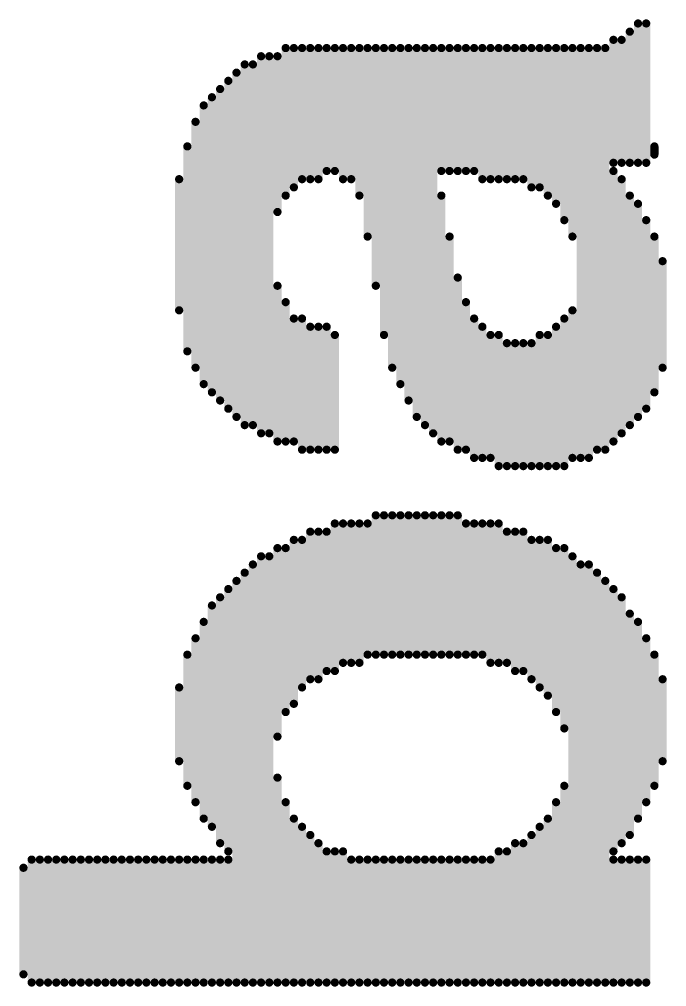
# Model space of a CAD drawing. Header units: millimetres. Extents: x 3.36 to 9.53, y 8.95 to 11.93.
# Drawn here: x 3.8451 to 3.9399, y 10.0142 to 10.1558 of the extents above; entities that cross this region are included whole.
import ezdxf

# ---------------------------------------------------------------- set-up
doc = ezdxf.new("R2010")
doc.units = ezdxf.units.MM
doc.header["$MEASUREMENT"] = 0
doc.layers.add('TOPOVERLAY', color=2, linetype='CONTINUOUS')

msp = doc.modelspace()

# ---------------------------------------------------------------- linework, layer by layer
at = {"layer": 'TOPOVERLAY', "const_width": 0.0012}
for points in [[(3.93569, 10.13477), (3.93569, 10.15517)], [(3.93689, 10.13477), (3.93689, 10.15517)], [(3.93449, 10.13477), (3.93449, 10.15397)], [(3.93209, 10.13477), (3.93209, 10.15277)], [(3.93329, 10.13477), (3.93329, 10.15277)], [(3.88409, 10.12997), (3.88409, 10.15157)], [(3.88529, 10.13117), (3.88529, 10.15157)], [(3.88649, 10.13237), (3.88649, 10.15157)], [(3.88769, 10.13237), (3.88769, 10.15157)], [(3.88889, 10.13237), (3.88889, 10.15157)], [(3.89009, 10.13357), (3.89009, 10.15157)], [(3.89129, 10.13357), (3.89129, 10.15157)], [(3.89249, 10.13237), (3.89249, 10.15157)], [(3.89369, 10.13237), (3.89369, 10.15157)], [(3.89489, 10.12997), (3.89489, 10.15157)], [(3.89609, 10.12397), (3.89609, 10.15157)], [(3.89729, 10.11677), (3.89729, 10.15157)], [(3.89849, 10.10957), (3.89849, 10.15157)], [(3.89969, 10.10477), (3.89969, 10.15157)], [(3.90089, 10.10237), (3.90089, 10.15157)], [(3.90209, 10.09997), (3.90209, 10.15157)], [(3.90329, 10.09757), (3.90329, 10.15157)], [(3.90449, 10.09637), (3.90449, 10.15157)], [(3.90569, 10.09517), (3.90569, 10.15157)], [(3.90689, 10.13357), (3.90689, 10.15157)], [(3.90809, 10.13357), (3.90809, 10.15157)], [(3.90929, 10.13357), (3.90929, 10.15157)], [(3.91049, 10.13357), (3.91049, 10.15157)], [(3.91169, 10.13357), (3.91169, 10.15157)], [(3.91289, 10.13237), (3.91289, 10.15157)], [(3.91409, 10.13237), (3.91409, 10.15157)], [(3.91529, 10.13237), (3.91529, 10.15157)], [(3.91649, 10.13237), (3.91649, 10.15157)], [(3.91769, 10.13237), (3.91769, 10.15157)], [(3.91889, 10.13237), (3.91889, 10.15157)], [(3.92009, 10.13117), (3.92009, 10.15157)], [(3.92129, 10.13117), (3.92129, 10.15157)], [(3.92249, 10.12997), (3.92249, 10.15157)], [(3.92369, 10.12877), (3.92369, 10.15157)], [(3.92489, 10.12637), (3.92489, 10.15157)], [(3.92609, 10.12397), (3.92609, 10.15157)], [(3.92729, 10.09157), (3.92729, 10.15157)], [(3.92849, 10.09157), (3.92849, 10.15157)], [(3.92969, 10.09277), (3.92969, 10.15157)], [(3.93089, 10.09277), (3.93089, 10.15157)], [(3.88049, 10.09517), (3.88049, 10.15037)], [(3.88169, 10.09517), (3.88169, 10.15037)], [(3.88289, 10.12757), (3.88289, 10.15037)], [(3.87689, 10.09757), (3.87689, 10.14797)], [(3.87809, 10.09637), (3.87809, 10.14917)], [(3.87929, 10.09637), (3.87929, 10.14917)], [(3.87569, 10.09877), (3.87569, 10.14677)], [(3.87449, 10.09997), (3.87449, 10.14557)], [(3.87329, 10.10117), (3.87329, 10.14437)], [(3.87209, 10.10237), (3.87209, 10.14317)], [(3.87089, 10.10477), (3.87089, 10.14077)], [(3.86969, 10.10717), (3.86969, 10.13717)], [(3.93809, 10.13597), (3.93809, 10.13717)], [(3.86849, 10.11317), (3.86849, 10.13237)], [(3.93209, 10.09397), (3.93209, 10.13357)], [(3.93329, 10.09517), (3.93329, 10.13237)], [(3.90689, 10.09397), (3.90689, 10.12997)], [(3.93449, 10.09637), (3.93449, 10.12997)], [(3.93569, 10.09757), (3.93569, 10.12877)], [(3.93689, 10.09877), (3.93689, 10.12637)], [(3.90809, 10.09397), (3.90809, 10.12397)], [(3.93809, 10.10117), (3.93809, 10.12397)], [(3.93929, 10.10477), (3.93929, 10.12037)], [(3.88289, 10.09397), (3.88289, 10.11677)], [(3.90929, 10.09277), (3.90929, 10.11797)], [(3.88409, 10.09397), (3.88409, 10.11437)], [(3.91049, 10.09277), (3.91049, 10.11437)], [(3.92609, 10.09157), (3.92609, 10.11317)], [(3.88529, 10.09397), (3.88529, 10.11197)], [(3.88649, 10.09277), (3.88649, 10.11197)], [(3.91169, 10.09157), (3.91169, 10.11197)], [(3.92489, 10.09037), (3.92489, 10.11197)], [(3.88769, 10.09277), (3.88769, 10.11077)], [(3.88889, 10.09277), (3.88889, 10.11077)], [(3.89009, 10.09277), (3.89009, 10.11077)], [(3.91289, 10.09157), (3.91289, 10.11077)], [(3.92369, 10.09037), (3.92369, 10.11077)], [(3.89129, 10.09277), (3.89129, 10.10957)], [(3.91409, 10.09157), (3.91409, 10.10957)], [(3.91529, 10.09037), (3.91529, 10.10957)], [(3.91649, 10.09037), (3.91649, 10.10837)], [(3.91769, 10.09037), (3.91769, 10.10837)], [(3.91889, 10.09037), (3.91889, 10.10837)], [(3.92009, 10.09037), (3.92009, 10.10837)], [(3.92129, 10.09037), (3.92129, 10.10957)], [(3.92249, 10.09037), (3.92249, 10.10957)], [(3.89729, 10.06277), (3.89729, 10.08317)], [(3.89849, 10.06277), (3.89849, 10.08317)], [(3.89969, 10.06277), (3.89969, 10.08317)], [(3.90089, 10.06277), (3.90089, 10.08317)], [(3.90209, 10.06277), (3.90209, 10.08317)], [(3.90329, 10.06277), (3.90329, 10.08317)], [(3.90449, 10.06277), (3.90449, 10.08317)], [(3.90569, 10.06277), (3.90569, 10.08317)], [(3.90689, 10.06277), (3.90689, 10.08317)], [(3.90809, 10.06277), (3.90809, 10.08317)], [(3.90929, 10.06277), (3.90929, 10.08317)], [(3.89129, 10.06037), (3.89129, 10.08197)], [(3.89249, 10.06157), (3.89249, 10.08197)], [(3.89369, 10.06157), (3.89369, 10.08197)], [(3.89489, 10.06157), (3.89489, 10.08197)], [(3.89609, 10.06277), (3.89609, 10.08197)], [(3.91049, 10.06277), (3.91049, 10.08197)], [(3.91169, 10.06277), (3.91169, 10.08197)], [(3.91289, 10.06277), (3.91289, 10.08197)], [(3.91409, 10.06157), (3.91409, 10.08197)], [(3.91529, 10.06157), (3.91529, 10.08197)], [(3.88769, 10.05917), (3.88769, 10.08077)], [(3.88889, 10.05917), (3.88889, 10.08077)], [(3.89009, 10.06037), (3.89009, 10.08077)], [(3.91649, 10.06157), (3.91649, 10.08077)], [(3.91769, 10.06037), (3.91769, 10.08077)], [(3.91889, 10.06037), (3.91889, 10.08077)], [(3.88529, 10.05557), (3.88529, 10.07957)], [(3.88649, 10.05797), (3.88649, 10.07957)], [(3.92009, 10.05917), (3.92009, 10.07957)], [(3.92129, 10.05797), (3.92129, 10.07957)], [(3.92249, 10.05677), (3.92249, 10.07957)], [(3.88049, 10.01477), (3.88049, 10.07717)], [(3.88169, 10.01477), (3.88169, 10.07717)], [(3.88289, 10.05077), (3.88289, 10.07837)], [(3.88409, 10.05437), (3.88409, 10.07837)], [(3.92369, 10.05437), (3.92369, 10.07837)], [(3.92489, 10.05197), (3.92489, 10.07837)], [(3.92609, 10.01477), (3.92609, 10.07717)], [(3.87929, 10.01477), (3.87929, 10.07597)], [(3.92729, 10.01477), (3.92729, 10.07597)], [(3.92849, 10.01477), (3.92849, 10.07597)], [(3.87809, 10.01477), (3.87809, 10.07477)], [(3.92969, 10.01477), (3.92969, 10.07477)], [(3.87689, 10.01477), (3.87689, 10.07357)], [(3.93089, 10.01477), (3.93089, 10.07357)], [(3.87569, 10.03397), (3.87569, 10.07237)], [(3.93209, 10.03397), (3.93209, 10.07237)], [(3.87449, 10.03517), (3.87449, 10.07117)], [(3.93329, 10.03517), (3.93329, 10.07117)], [(3.87329, 10.03757), (3.87329, 10.06997)], [(3.93449, 10.03637), (3.93449, 10.06877)], [(3.87209, 10.03877), (3.87209, 10.06757)], [(3.93569, 10.03877), (3.93569, 10.06757)], [(3.87089, 10.04117), (3.87089, 10.06517)], [(3.93689, 10.04117), (3.93689, 10.06517)], [(3.86969, 10.04357), (3.86969, 10.06277)], [(3.93809, 10.04357), (3.93809, 10.06277)], [(3.93929, 10.04717), (3.93929, 10.05917)], [(3.86849, 10.04717), (3.86849, 10.05797)], [(3.88289, 10.01477), (3.88289, 10.04477)], [(3.92489, 10.01477), (3.92489, 10.04357)], [(3.88409, 10.01477), (3.88409, 10.04117)], [(3.92369, 10.01477), (3.92369, 10.04117)], [(3.88529, 10.01477), (3.88529, 10.03877)], [(3.88649, 10.01477), (3.88649, 10.03757)], [(3.92129, 10.01477), (3.92129, 10.03757)], [(3.92249, 10.01477), (3.92249, 10.03877)], [(3.88769, 10.01477), (3.88769, 10.03637)], [(3.92009, 10.01477), (3.92009, 10.03637)], [(3.88889, 10.01477), (3.88889, 10.03517)], [(3.91769, 10.01477), (3.91769, 10.03517)], [(3.91889, 10.01477), (3.91889, 10.03517)], [(3.89009, 10.01477), (3.89009, 10.03397)], [(3.89129, 10.01477), (3.89129, 10.03397)], [(3.89249, 10.01477), (3.89249, 10.03397)], [(3.91529, 10.01477), (3.91529, 10.03397)], [(3.91649, 10.01477), (3.91649, 10.03397)], [(3.84689, 10.01477), (3.84689, 10.03277)], [(3.84809, 10.01477), (3.84809, 10.03277)], [(3.84929, 10.01477), (3.84929, 10.03277)], [(3.85049, 10.01477), (3.85049, 10.03277)], [(3.85169, 10.01477), (3.85169, 10.03277)], [(3.85289, 10.01477), (3.85289, 10.03277)], [(3.85409, 10.01477), (3.85409, 10.03277)], [(3.85529, 10.01477), (3.85529, 10.03277)], [(3.85649, 10.01477), (3.85649, 10.03277)], [(3.85769, 10.01477), (3.85769, 10.03277)], [(3.85889, 10.01477), (3.85889, 10.03277)], [(3.86009, 10.01477), (3.86009, 10.03277)], [(3.86129, 10.01477), (3.86129, 10.03277)], [(3.86249, 10.01477), (3.86249, 10.03277)], [(3.86369, 10.01477), (3.86369, 10.03277)], [(3.86489, 10.01477), (3.86489, 10.03277)], [(3.86609, 10.01477), (3.86609, 10.03277)], [(3.86729, 10.01477), (3.86729, 10.03277)], [(3.86849, 10.01477), (3.86849, 10.03277)], [(3.86969, 10.01477), (3.86969, 10.03277)], [(3.87089, 10.01477), (3.87089, 10.03277)], [(3.87209, 10.01477), (3.87209, 10.03277)], [(3.87329, 10.01477), (3.87329, 10.03277)], [(3.87449, 10.01477), (3.87449, 10.03277)], [(3.87569, 10.01477), (3.87569, 10.03277)], [(3.89369, 10.01477), (3.89369, 10.03277)], [(3.89489, 10.01477), (3.89489, 10.03277)], [(3.89609, 10.01477), (3.89609, 10.03277)], [(3.89729, 10.01477), (3.89729, 10.03277)], [(3.89849, 10.01477), (3.89849, 10.03277)], [(3.89969, 10.01477), (3.89969, 10.03277)], [(3.90089, 10.01477), (3.90089, 10.03277)], [(3.90209, 10.01477), (3.90209, 10.03277)], [(3.90329, 10.01477), (3.90329, 10.03277)], [(3.90449, 10.01477), (3.90449, 10.03277)], [(3.90569, 10.01477), (3.90569, 10.03277)], [(3.90689, 10.01477), (3.90689, 10.03277)], [(3.90809, 10.01477), (3.90809, 10.03277)], [(3.90929, 10.01477), (3.90929, 10.03277)], [(3.91049, 10.01477), (3.91049, 10.03277)], [(3.91169, 10.01477), (3.91169, 10.03277)], [(3.91289, 10.01477), (3.91289, 10.03277)], [(3.91409, 10.01477), (3.91409, 10.03277)], [(3.93209, 10.01477), (3.93209, 10.03277)], [(3.93329, 10.01477), (3.93329, 10.03277)], [(3.93449, 10.01477), (3.93449, 10.03277)], [(3.93569, 10.01477), (3.93569, 10.03277)], [(3.93689, 10.01477), (3.93689, 10.03277)], [(3.84569, 10.01597), (3.84569, 10.03157)]]:
    msp.add_lwpolyline(points, dxfattribs=at)
at = {"layer": 'TOPOVERLAY', "const_width": 0.0006}
for points in [[(3.93539, 10.15517, 1), (3.93599, 10.15517, 1)], [(3.93659, 10.15517, 1), (3.93719, 10.15517, 1)], [(3.93419, 10.15397, 1), (3.93479, 10.15397, 1)], [(3.93179, 10.15277, 1), (3.93239, 10.15277, 1)], [(3.93299, 10.15277, 1), (3.93359, 10.15277, 1)], [(3.88379, 10.15157, 1), (3.88439, 10.15157, 1)], [(3.88499, 10.15157, 1), (3.88559, 10.15157, 1)], [(3.88619, 10.15157, 1), (3.88679, 10.15157, 1)], [(3.88739, 10.15157, 1), (3.88799, 10.15157, 1)], [(3.88859, 10.15157, 1), (3.88919, 10.15157, 1)], [(3.88979, 10.15157, 1), (3.89039, 10.15157, 1)], [(3.89099, 10.15157, 1), (3.89159, 10.15157, 1)], [(3.89219, 10.15157, 1), (3.89279, 10.15157, 1)], [(3.89339, 10.15157, 1), (3.89399, 10.15157, 1)], [(3.89459, 10.15157, 1), (3.89519, 10.15157, 1)], [(3.89579, 10.15157, 1), (3.89639, 10.15157, 1)], [(3.89699, 10.15157, 1), (3.89759, 10.15157, 1)], [(3.89819, 10.15157, 1), (3.89879, 10.15157, 1)], [(3.89939, 10.15157, 1), (3.89999, 10.15157, 1)], [(3.90059, 10.15157, 1), (3.90119, 10.15157, 1)], [(3.90179, 10.15157, 1), (3.90239, 10.15157, 1)], [(3.90299, 10.15157, 1), (3.90359, 10.15157, 1)], [(3.90419, 10.15157, 1), (3.90479, 10.15157, 1)], [(3.90539, 10.15157, 1), (3.90599, 10.15157, 1)], [(3.90659, 10.15157, 1), (3.90719, 10.15157, 1)], [(3.90779, 10.15157, 1), (3.90839, 10.15157, 1)], [(3.90899, 10.15157, 1), (3.90959, 10.15157, 1)], [(3.91019, 10.15157, 1), (3.91079, 10.15157, 1)], [(3.91139, 10.15157, 1), (3.91199, 10.15157, 1)], [(3.91259, 10.15157, 1), (3.91319, 10.15157, 1)], [(3.91379, 10.15157, 1), (3.91439, 10.15157, 1)], [(3.91499, 10.15157, 1), (3.91559, 10.15157, 1)], [(3.91619, 10.15157, 1), (3.91679, 10.15157, 1)], [(3.91739, 10.15157, 1), (3.91799, 10.15157, 1)], [(3.91859, 10.15157, 1), (3.91919, 10.15157, 1)], [(3.91979, 10.15157, 1), (3.92039, 10.15157, 1)], [(3.92099, 10.15157, 1), (3.92159, 10.15157, 1)], [(3.92219, 10.15157, 1), (3.92279, 10.15157, 1)], [(3.92339, 10.15157, 1), (3.92399, 10.15157, 1)], [(3.92459, 10.15157, 1), (3.92519, 10.15157, 1)], [(3.92579, 10.15157, 1), (3.92639, 10.15157, 1)], [(3.92699, 10.15157, 1), (3.92759, 10.15157, 1)], [(3.92819, 10.15157, 1), (3.92879, 10.15157, 1)], [(3.92939, 10.15157, 1), (3.92999, 10.15157, 1)], [(3.93059, 10.15157, 1), (3.93119, 10.15157, 1)], [(3.88019, 10.15037, 1), (3.88079, 10.15037, 1)], [(3.88139, 10.15037, 1), (3.88199, 10.15037, 1)], [(3.88259, 10.15037, 1), (3.88319, 10.15037, 1)], [(3.87659, 10.14797, 1), (3.87719, 10.14797, 1)], [(3.87779, 10.14917, 1), (3.87839, 10.14917, 1)], [(3.87899, 10.14917, 1), (3.87959, 10.14917, 1)], [(3.87539, 10.14677, 1), (3.87599, 10.14677, 1)], [(3.87419, 10.14557, 1), (3.87479, 10.14557, 1)], [(3.87299, 10.14437, 1), (3.87359, 10.14437, 1)], [(3.87179, 10.14317, 1), (3.87239, 10.14317, 1)], [(3.87059, 10.14077, 1), (3.87119, 10.14077, 1)], [(3.86939, 10.13717, 1), (3.86999, 10.13717, 1)], [(3.93779, 10.13717, 1), (3.93839, 10.13717, 1)], [(3.93779, 10.13597, 1), (3.93839, 10.13597, 1)], [(3.93179, 10.13477, 1), (3.93239, 10.13477, 1)], [(3.93299, 10.13477, 1), (3.93359, 10.13477, 1)], [(3.93419, 10.13477, 1), (3.93479, 10.13477, 1)], [(3.93539, 10.13477, 1), (3.93599, 10.13477, 1)], [(3.93659, 10.13477, 1), (3.93719, 10.13477, 1)], [(3.86819, 10.13237, 1), (3.86879, 10.13237, 1)], [(3.88619, 10.13237, 1), (3.88679, 10.13237, 1)], [(3.88739, 10.13237, 1), (3.88799, 10.13237, 1)], [(3.88859, 10.13237, 1), (3.88919, 10.13237, 1)], [(3.88979, 10.13357, 1), (3.89039, 10.13357, 1)], [(3.89099, 10.13357, 1), (3.89159, 10.13357, 1)], [(3.89219, 10.13237, 1), (3.89279, 10.13237, 1)], [(3.89339, 10.13237, 1), (3.89399, 10.13237, 1)], [(3.90659, 10.13357, 1), (3.90719, 10.13357, 1)], [(3.90779, 10.13357, 1), (3.90839, 10.13357, 1)], [(3.90899, 10.13357, 1), (3.90959, 10.13357, 1)], [(3.91019, 10.13357, 1), (3.91079, 10.13357, 1)], [(3.91139, 10.13357, 1), (3.91199, 10.13357, 1)], [(3.91259, 10.13237, 1), (3.91319, 10.13237, 1)], [(3.91379, 10.13237, 1), (3.91439, 10.13237, 1)], [(3.91499, 10.13237, 1), (3.91559, 10.13237, 1)], [(3.91619, 10.13237, 1), (3.91679, 10.13237, 1)], [(3.91739, 10.13237, 1), (3.91799, 10.13237, 1)], [(3.91859, 10.13237, 1), (3.91919, 10.13237, 1)], [(3.93179, 10.13357, 1), (3.93239, 10.13357, 1)], [(3.93299, 10.13237, 1), (3.93359, 10.13237, 1)], [(3.88499, 10.13117, 1), (3.88559, 10.13117, 1)], [(3.91979, 10.13117, 1), (3.92039, 10.13117, 1)], [(3.92099, 10.13117, 1), (3.92159, 10.13117, 1)], [(3.88379, 10.12997, 1), (3.88439, 10.12997, 1)], [(3.89459, 10.12997, 1), (3.89519, 10.12997, 1)], [(3.90659, 10.12997, 1), (3.90719, 10.12997, 1)], [(3.92219, 10.12997, 1), (3.92279, 10.12997, 1)], [(3.93419, 10.12997, 1), (3.93479, 10.12997, 1)], [(3.92339, 10.12877, 1), (3.92399, 10.12877, 1)], [(3.93539, 10.12877, 1), (3.93599, 10.12877, 1)], [(3.88259, 10.12757, 1), (3.88319, 10.12757, 1)], [(3.92459, 10.12637, 1), (3.92519, 10.12637, 1)], [(3.93659, 10.12637, 1), (3.93719, 10.12637, 1)], [(3.89579, 10.12397, 1), (3.89639, 10.12397, 1)], [(3.90779, 10.12397, 1), (3.90839, 10.12397, 1)], [(3.92579, 10.12397, 1), (3.92639, 10.12397, 1)], [(3.93779, 10.12397, 1), (3.93839, 10.12397, 1)], [(3.93899, 10.12037, 1), (3.93959, 10.12037, 1)], [(3.88259, 10.11677, 1), (3.88319, 10.11677, 1)], [(3.89699, 10.11677, 1), (3.89759, 10.11677, 1)], [(3.90899, 10.11797, 1), (3.90959, 10.11797, 1)], [(3.88379, 10.11437, 1), (3.88439, 10.11437, 1)], [(3.91019, 10.11437, 1), (3.91079, 10.11437, 1)], [(3.86819, 10.11317, 1), (3.86879, 10.11317, 1)], [(3.92579, 10.11317, 1), (3.92639, 10.11317, 1)], [(3.88499, 10.11197, 1), (3.88559, 10.11197, 1)], [(3.88619, 10.11197, 1), (3.88679, 10.11197, 1)], [(3.91139, 10.11197, 1), (3.91199, 10.11197, 1)], [(3.92459, 10.11197, 1), (3.92519, 10.11197, 1)], [(3.88739, 10.11077, 1), (3.88799, 10.11077, 1)], [(3.88859, 10.11077, 1), (3.88919, 10.11077, 1)], [(3.88979, 10.11077, 1), (3.89039, 10.11077, 1)], [(3.91259, 10.11077, 1), (3.91319, 10.11077, 1)], [(3.92339, 10.11077, 1), (3.92399, 10.11077, 1)], [(3.89099, 10.10957, 1), (3.89159, 10.10957, 1)], [(3.89819, 10.10957, 1), (3.89879, 10.10957, 1)], [(3.91379, 10.10957, 1), (3.91439, 10.10957, 1)], [(3.91499, 10.10957, 1), (3.91559, 10.10957, 1)], [(3.91619, 10.10837, 1), (3.91679, 10.10837, 1)], [(3.91739, 10.10837, 1), (3.91799, 10.10837, 1)], [(3.91859, 10.10837, 1), (3.91919, 10.10837, 1)], [(3.91979, 10.10837, 1), (3.92039, 10.10837, 1)], [(3.92099, 10.10957, 1), (3.92159, 10.10957, 1)], [(3.92219, 10.10957, 1), (3.92279, 10.10957, 1)], [(3.86939, 10.10717, 1), (3.86999, 10.10717, 1)], [(3.87059, 10.10477, 1), (3.87119, 10.10477, 1)], [(3.89939, 10.10477, 1), (3.89999, 10.10477, 1)], [(3.93899, 10.10477, 1), (3.93959, 10.10477, 1)], [(3.87179, 10.10237, 1), (3.87239, 10.10237, 1)], [(3.87299, 10.10117, 1), (3.87359, 10.10117, 1)], [(3.90059, 10.10237, 1), (3.90119, 10.10237, 1)], [(3.93779, 10.10117, 1), (3.93839, 10.10117, 1)], [(3.87419, 10.09997, 1), (3.87479, 10.09997, 1)], [(3.90179, 10.09997, 1), (3.90239, 10.09997, 1)], [(3.87539, 10.09877, 1), (3.87599, 10.09877, 1)], [(3.93659, 10.09877, 1), (3.93719, 10.09877, 1)], [(3.87659, 10.09757, 1), (3.87719, 10.09757, 1)], [(3.90299, 10.09757, 1), (3.90359, 10.09757, 1)], [(3.93539, 10.09757, 1), (3.93599, 10.09757, 1)], [(3.87779, 10.09637, 1), (3.87839, 10.09637, 1)], [(3.87899, 10.09637, 1), (3.87959, 10.09637, 1)], [(3.90419, 10.09637, 1), (3.90479, 10.09637, 1)], [(3.93419, 10.09637, 1), (3.93479, 10.09637, 1)], [(3.88019, 10.09517, 1), (3.88079, 10.09517, 1)], [(3.88139, 10.09517, 1), (3.88199, 10.09517, 1)], [(3.90539, 10.09517, 1), (3.90599, 10.09517, 1)], [(3.93299, 10.09517, 1), (3.93359, 10.09517, 1)], [(3.88259, 10.09397, 1), (3.88319, 10.09397, 1)], [(3.88379, 10.09397, 1), (3.88439, 10.09397, 1)], [(3.88499, 10.09397, 1), (3.88559, 10.09397, 1)], [(3.88619, 10.09277, 1), (3.88679, 10.09277, 1)], [(3.88739, 10.09277, 1), (3.88799, 10.09277, 1)], [(3.88859, 10.09277, 1), (3.88919, 10.09277, 1)], [(3.88979, 10.09277, 1), (3.89039, 10.09277, 1)], [(3.89099, 10.09277, 1), (3.89159, 10.09277, 1)], [(3.90659, 10.09397, 1), (3.90719, 10.09397, 1)], [(3.90779, 10.09397, 1), (3.90839, 10.09397, 1)], [(3.90899, 10.09277, 1), (3.90959, 10.09277, 1)], [(3.91019, 10.09277, 1), (3.91079, 10.09277, 1)], [(3.92939, 10.09277, 1), (3.92999, 10.09277, 1)], [(3.93059, 10.09277, 1), (3.93119, 10.09277, 1)], [(3.93179, 10.09397, 1), (3.93239, 10.09397, 1)], [(3.91139, 10.09157, 1), (3.91199, 10.09157, 1)], [(3.91259, 10.09157, 1), (3.91319, 10.09157, 1)], [(3.91379, 10.09157, 1), (3.91439, 10.09157, 1)], [(3.92579, 10.09157, 1), (3.92639, 10.09157, 1)], [(3.92699, 10.09157, 1), (3.92759, 10.09157, 1)], [(3.92819, 10.09157, 1), (3.92879, 10.09157, 1)], [(3.91499, 10.09037, 1), (3.91559, 10.09037, 1)], [(3.91619, 10.09037, 1), (3.91679, 10.09037, 1)], [(3.91739, 10.09037, 1), (3.91799, 10.09037, 1)], [(3.91859, 10.09037, 1), (3.91919, 10.09037, 1)], [(3.91979, 10.09037, 1), (3.92039, 10.09037, 1)], [(3.92099, 10.09037, 1), (3.92159, 10.09037, 1)], [(3.92219, 10.09037, 1), (3.92279, 10.09037, 1)], [(3.92339, 10.09037, 1), (3.92399, 10.09037, 1)], [(3.92459, 10.09037, 1), (3.92519, 10.09037, 1)], [(3.89699, 10.08317, 1), (3.89759, 10.08317, 1)], [(3.89819, 10.08317, 1), (3.89879, 10.08317, 1)], [(3.89939, 10.08317, 1), (3.89999, 10.08317, 1)], [(3.90059, 10.08317, 1), (3.90119, 10.08317, 1)], [(3.90179, 10.08317, 1), (3.90239, 10.08317, 1)], [(3.90299, 10.08317, 1), (3.90359, 10.08317, 1)], [(3.90419, 10.08317, 1), (3.90479, 10.08317, 1)], [(3.90539, 10.08317, 1), (3.90599, 10.08317, 1)], [(3.90659, 10.08317, 1), (3.90719, 10.08317, 1)], [(3.90779, 10.08317, 1), (3.90839, 10.08317, 1)], [(3.90899, 10.08317, 1), (3.90959, 10.08317, 1)], [(3.89099, 10.08197, 1), (3.89159, 10.08197, 1)], [(3.89219, 10.08197, 1), (3.89279, 10.08197, 1)], [(3.89339, 10.08197, 1), (3.89399, 10.08197, 1)], [(3.89459, 10.08197, 1), (3.89519, 10.08197, 1)], [(3.89579, 10.08197, 1), (3.89639, 10.08197, 1)], [(3.91019, 10.08197, 1), (3.91079, 10.08197, 1)], [(3.91139, 10.08197, 1), (3.91199, 10.08197, 1)], [(3.91259, 10.08197, 1), (3.91319, 10.08197, 1)], [(3.91379, 10.08197, 1), (3.91439, 10.08197, 1)], [(3.91499, 10.08197, 1), (3.91559, 10.08197, 1)], [(3.88739, 10.08077, 1), (3.88799, 10.08077, 1)], [(3.88859, 10.08077, 1), (3.88919, 10.08077, 1)], [(3.88979, 10.08077, 1), (3.89039, 10.08077, 1)], [(3.91619, 10.08077, 1), (3.91679, 10.08077, 1)], [(3.91739, 10.08077, 1), (3.91799, 10.08077, 1)], [(3.91859, 10.08077, 1), (3.91919, 10.08077, 1)], [(3.88499, 10.07957, 1), (3.88559, 10.07957, 1)], [(3.88619, 10.07957, 1), (3.88679, 10.07957, 1)], [(3.91979, 10.07957, 1), (3.92039, 10.07957, 1)], [(3.92099, 10.07957, 1), (3.92159, 10.07957, 1)], [(3.92219, 10.07957, 1), (3.92279, 10.07957, 1)], [(3.88019, 10.07717, 1), (3.88079, 10.07717, 1)], [(3.88139, 10.07717, 1), (3.88199, 10.07717, 1)], [(3.88259, 10.07837, 1), (3.88319, 10.07837, 1)], [(3.88379, 10.07837, 1), (3.88439, 10.07837, 1)], [(3.92339, 10.07837, 1), (3.92399, 10.07837, 1)], [(3.92459, 10.07837, 1), (3.92519, 10.07837, 1)], [(3.92579, 10.07717, 1), (3.92639, 10.07717, 1)], [(3.87899, 10.07597, 1), (3.87959, 10.07597, 1)], [(3.92699, 10.07597, 1), (3.92759, 10.07597, 1)], [(3.92819, 10.07597, 1), (3.92879, 10.07597, 1)], [(3.87779, 10.07477, 1), (3.87839, 10.07477, 1)], [(3.92939, 10.07477, 1), (3.92999, 10.07477, 1)], [(3.87659, 10.07357, 1), (3.87719, 10.07357, 1)], [(3.93059, 10.07357, 1), (3.93119, 10.07357, 1)], [(3.87539, 10.07237, 1), (3.87599, 10.07237, 1)], [(3.93179, 10.07237, 1), (3.93239, 10.07237, 1)], [(3.87419, 10.07117, 1), (3.87479, 10.07117, 1)], [(3.93299, 10.07117, 1), (3.93359, 10.07117, 1)], [(3.87299, 10.06997, 1), (3.87359, 10.06997, 1)], [(3.93419, 10.06877, 1), (3.93479, 10.06877, 1)], [(3.87179, 10.06757, 1), (3.87239, 10.06757, 1)], [(3.93539, 10.06757, 1), (3.93599, 10.06757, 1)], [(3.87059, 10.06517, 1), (3.87119, 10.06517, 1)], [(3.93659, 10.06517, 1), (3.93719, 10.06517, 1)], [(3.86939, 10.06277, 1), (3.86999, 10.06277, 1)], [(3.89219, 10.06157, 1), (3.89279, 10.06157, 1)], [(3.89339, 10.06157, 1), (3.89399, 10.06157, 1)], [(3.89459, 10.06157, 1), (3.89519, 10.06157, 1)], [(3.89579, 10.06277, 1), (3.89639, 10.06277, 1)], [(3.89699, 10.06277, 1), (3.89759, 10.06277, 1)], [(3.89819, 10.06277, 1), (3.89879, 10.06277, 1)], [(3.89939, 10.06277, 1), (3.89999, 10.06277, 1)], [(3.90059, 10.06277, 1), (3.90119, 10.06277, 1)], [(3.90179, 10.06277, 1), (3.90239, 10.06277, 1)], [(3.90299, 10.06277, 1), (3.90359, 10.06277, 1)], [(3.90419, 10.06277, 1), (3.90479, 10.06277, 1)], [(3.90539, 10.06277, 1), (3.90599, 10.06277, 1)], [(3.90659, 10.06277, 1), (3.90719, 10.06277, 1)], [(3.90779, 10.06277, 1), (3.90839, 10.06277, 1)], [(3.90899, 10.06277, 1), (3.90959, 10.06277, 1)], [(3.91019, 10.06277, 1), (3.91079, 10.06277, 1)], [(3.91139, 10.06277, 1), (3.91199, 10.06277, 1)], [(3.91259, 10.06277, 1), (3.91319, 10.06277, 1)], [(3.91379, 10.06157, 1), (3.91439, 10.06157, 1)], [(3.91499, 10.06157, 1), (3.91559, 10.06157, 1)], [(3.91619, 10.06157, 1), (3.91679, 10.06157, 1)], [(3.93779, 10.06277, 1), (3.93839, 10.06277, 1)], [(3.88979, 10.06037, 1), (3.89039, 10.06037, 1)], [(3.89099, 10.06037, 1), (3.89159, 10.06037, 1)], [(3.91739, 10.06037, 1), (3.91799, 10.06037, 1)], [(3.91859, 10.06037, 1), (3.91919, 10.06037, 1)], [(3.88739, 10.05917, 1), (3.88799, 10.05917, 1)], [(3.88859, 10.05917, 1), (3.88919, 10.05917, 1)], [(3.91979, 10.05917, 1), (3.92039, 10.05917, 1)], [(3.93899, 10.05917, 1), (3.93959, 10.05917, 1)], [(3.86819, 10.05797, 1), (3.86879, 10.05797, 1)], [(3.88619, 10.05797, 1), (3.88679, 10.05797, 1)], [(3.92099, 10.05797, 1), (3.92159, 10.05797, 1)], [(3.92219, 10.05677, 1), (3.92279, 10.05677, 1)], [(3.88499, 10.05557, 1), (3.88559, 10.05557, 1)], [(3.88379, 10.05437, 1), (3.88439, 10.05437, 1)], [(3.92339, 10.05437, 1), (3.92399, 10.05437, 1)], [(3.92459, 10.05197, 1), (3.92519, 10.05197, 1)], [(3.88259, 10.05077, 1), (3.88319, 10.05077, 1)], [(3.86819, 10.04717, 1), (3.86879, 10.04717, 1)], [(3.93899, 10.04717, 1), (3.93959, 10.04717, 1)], [(3.88259, 10.04477, 1), (3.88319, 10.04477, 1)], [(3.86939, 10.04357, 1), (3.86999, 10.04357, 1)], [(3.92459, 10.04357, 1), (3.92519, 10.04357, 1)], [(3.93779, 10.04357, 1), (3.93839, 10.04357, 1)], [(3.87059, 10.04117, 1), (3.87119, 10.04117, 1)], [(3.88379, 10.04117, 1), (3.88439, 10.04117, 1)], [(3.92339, 10.04117, 1), (3.92399, 10.04117, 1)], [(3.93659, 10.04117, 1), (3.93719, 10.04117, 1)], [(3.87179, 10.03877, 1), (3.87239, 10.03877, 1)], [(3.87299, 10.03757, 1), (3.87359, 10.03757, 1)], [(3.88499, 10.03877, 1), (3.88559, 10.03877, 1)], [(3.88619, 10.03757, 1), (3.88679, 10.03757, 1)], [(3.92099, 10.03757, 1), (3.92159, 10.03757, 1)], [(3.92219, 10.03877, 1), (3.92279, 10.03877, 1)], [(3.93539, 10.03877, 1), (3.93599, 10.03877, 1)], [(3.88739, 10.03637, 1), (3.88799, 10.03637, 1)], [(3.91979, 10.03637, 1), (3.92039, 10.03637, 1)], [(3.93419, 10.03637, 1), (3.93479, 10.03637, 1)], [(3.87419, 10.03517, 1), (3.87479, 10.03517, 1)], [(3.88859, 10.03517, 1), (3.88919, 10.03517, 1)], [(3.91739, 10.03517, 1), (3.91799, 10.03517, 1)], [(3.91859, 10.03517, 1), (3.91919, 10.03517, 1)], [(3.93299, 10.03517, 1), (3.93359, 10.03517, 1)], [(3.87539, 10.03397, 1), (3.87599, 10.03397, 1)], [(3.88979, 10.03397, 1), (3.89039, 10.03397, 1)], [(3.89099, 10.03397, 1), (3.89159, 10.03397, 1)], [(3.89219, 10.03397, 1), (3.89279, 10.03397, 1)], [(3.91499, 10.03397, 1), (3.91559, 10.03397, 1)], [(3.91619, 10.03397, 1), (3.91679, 10.03397, 1)], [(3.93179, 10.03397, 1), (3.93239, 10.03397, 1)], [(3.84659, 10.03277, 1), (3.84719, 10.03277, 1)], [(3.84779, 10.03277, 1), (3.84839, 10.03277, 1)], [(3.84899, 10.03277, 1), (3.84959, 10.03277, 1)], [(3.85019, 10.03277, 1), (3.85079, 10.03277, 1)], [(3.85139, 10.03277, 1), (3.85199, 10.03277, 1)], [(3.85259, 10.03277, 1), (3.85319, 10.03277, 1)], [(3.85379, 10.03277, 1), (3.85439, 10.03277, 1)], [(3.85499, 10.03277, 1), (3.85559, 10.03277, 1)], [(3.85619, 10.03277, 1), (3.85679, 10.03277, 1)], [(3.85739, 10.03277, 1), (3.85799, 10.03277, 1)], [(3.85859, 10.03277, 1), (3.85919, 10.03277, 1)], [(3.85979, 10.03277, 1), (3.86039, 10.03277, 1)], [(3.86099, 10.03277, 1), (3.86159, 10.03277, 1)], [(3.86219, 10.03277, 1), (3.86279, 10.03277, 1)], [(3.86339, 10.03277, 1), (3.86399, 10.03277, 1)], [(3.86459, 10.03277, 1), (3.86519, 10.03277, 1)], [(3.86579, 10.03277, 1), (3.86639, 10.03277, 1)], [(3.86699, 10.03277, 1), (3.86759, 10.03277, 1)], [(3.86819, 10.03277, 1), (3.86879, 10.03277, 1)], [(3.86939, 10.03277, 1), (3.86999, 10.03277, 1)], [(3.87059, 10.03277, 1), (3.87119, 10.03277, 1)], [(3.87179, 10.03277, 1), (3.87239, 10.03277, 1)], [(3.87299, 10.03277, 1), (3.87359, 10.03277, 1)], [(3.87419, 10.03277, 1), (3.87479, 10.03277, 1)], [(3.87539, 10.03277, 1), (3.87599, 10.03277, 1)], [(3.89339, 10.03277, 1), (3.89399, 10.03277, 1)], [(3.89459, 10.03277, 1), (3.89519, 10.03277, 1)], [(3.89579, 10.03277, 1), (3.89639, 10.03277, 1)], [(3.89699, 10.03277, 1), (3.89759, 10.03277, 1)], [(3.89819, 10.03277, 1), (3.89879, 10.03277, 1)], [(3.89939, 10.03277, 1), (3.89999, 10.03277, 1)], [(3.90059, 10.03277, 1), (3.90119, 10.03277, 1)], [(3.90179, 10.03277, 1), (3.90239, 10.03277, 1)], [(3.90299, 10.03277, 1), (3.90359, 10.03277, 1)], [(3.90419, 10.03277, 1), (3.90479, 10.03277, 1)], [(3.90539, 10.03277, 1), (3.90599, 10.03277, 1)], [(3.90659, 10.03277, 1), (3.90719, 10.03277, 1)], [(3.90779, 10.03277, 1), (3.90839, 10.03277, 1)], [(3.90899, 10.03277, 1), (3.90959, 10.03277, 1)], [(3.91019, 10.03277, 1), (3.91079, 10.03277, 1)], [(3.91139, 10.03277, 1), (3.91199, 10.03277, 1)], [(3.91259, 10.03277, 1), (3.91319, 10.03277, 1)], [(3.91379, 10.03277, 1), (3.91439, 10.03277, 1)], [(3.93179, 10.03277, 1), (3.93239, 10.03277, 1)], [(3.93299, 10.03277, 1), (3.93359, 10.03277, 1)], [(3.93419, 10.03277, 1), (3.93479, 10.03277, 1)], [(3.93539, 10.03277, 1), (3.93599, 10.03277, 1)], [(3.93659, 10.03277, 1), (3.93719, 10.03277, 1)], [(3.84539, 10.03157, 1), (3.84599, 10.03157, 1)], [(3.84539, 10.01597, 1), (3.84599, 10.01597, 1)], [(3.84659, 10.01477, 1), (3.84719, 10.01477, 1)], [(3.84779, 10.01477, 1), (3.84839, 10.01477, 1)], [(3.84899, 10.01477, 1), (3.84959, 10.01477, 1)], [(3.85019, 10.01477, 1), (3.85079, 10.01477, 1)], [(3.85139, 10.01477, 1), (3.85199, 10.01477, 1)], [(3.85259, 10.01477, 1), (3.85319, 10.01477, 1)], [(3.85379, 10.01477, 1), (3.85439, 10.01477, 1)], [(3.85499, 10.01477, 1), (3.85559, 10.01477, 1)], [(3.85619, 10.01477, 1), (3.85679, 10.01477, 1)], [(3.85739, 10.01477, 1), (3.85799, 10.01477, 1)], [(3.85859, 10.01477, 1), (3.85919, 10.01477, 1)], [(3.85979, 10.01477, 1), (3.86039, 10.01477, 1)], [(3.86099, 10.01477, 1), (3.86159, 10.01477, 1)], [(3.86219, 10.01477, 1), (3.86279, 10.01477, 1)], [(3.86339, 10.01477, 1), (3.86399, 10.01477, 1)], [(3.86459, 10.01477, 1), (3.86519, 10.01477, 1)], [(3.86579, 10.01477, 1), (3.86639, 10.01477, 1)], [(3.86699, 10.01477, 1), (3.86759, 10.01477, 1)], [(3.86819, 10.01477, 1), (3.86879, 10.01477, 1)], [(3.86939, 10.01477, 1), (3.86999, 10.01477, 1)], [(3.87059, 10.01477, 1), (3.87119, 10.01477, 1)], [(3.87179, 10.01477, 1), (3.87239, 10.01477, 1)], [(3.87299, 10.01477, 1), (3.87359, 10.01477, 1)], [(3.87419, 10.01477, 1), (3.87479, 10.01477, 1)], [(3.87539, 10.01477, 1), (3.87599, 10.01477, 1)], [(3.87659, 10.01477, 1), (3.87719, 10.01477, 1)], [(3.87779, 10.01477, 1), (3.87839, 10.01477, 1)], [(3.87899, 10.01477, 1), (3.87959, 10.01477, 1)], [(3.88019, 10.01477, 1), (3.88079, 10.01477, 1)], [(3.88139, 10.01477, 1), (3.88199, 10.01477, 1)], [(3.88259, 10.01477, 1), (3.88319, 10.01477, 1)], [(3.88379, 10.01477, 1), (3.88439, 10.01477, 1)], [(3.88499, 10.01477, 1), (3.88559, 10.01477, 1)], [(3.88619, 10.01477, 1), (3.88679, 10.01477, 1)], [(3.88739, 10.01477, 1), (3.88799, 10.01477, 1)], [(3.88859, 10.01477, 1), (3.88919, 10.01477, 1)], [(3.88979, 10.01477, 1), (3.89039, 10.01477, 1)], [(3.89099, 10.01477, 1), (3.89159, 10.01477, 1)], [(3.89219, 10.01477, 1), (3.89279, 10.01477, 1)], [(3.89339, 10.01477, 1), (3.89399, 10.01477, 1)], [(3.89459, 10.01477, 1), (3.89519, 10.01477, 1)], [(3.89579, 10.01477, 1), (3.89639, 10.01477, 1)], [(3.89699, 10.01477, 1), (3.89759, 10.01477, 1)], [(3.89819, 10.01477, 1), (3.89879, 10.01477, 1)], [(3.89939, 10.01477, 1), (3.89999, 10.01477, 1)], [(3.90059, 10.01477, 1), (3.90119, 10.01477, 1)], [(3.90179, 10.01477, 1), (3.90239, 10.01477, 1)], [(3.90299, 10.01477, 1), (3.90359, 10.01477, 1)], [(3.90419, 10.01477, 1), (3.90479, 10.01477, 1)], [(3.90539, 10.01477, 1), (3.90599, 10.01477, 1)], [(3.90659, 10.01477, 1), (3.90719, 10.01477, 1)], [(3.90779, 10.01477, 1), (3.90839, 10.01477, 1)], [(3.90899, 10.01477, 1), (3.90959, 10.01477, 1)], [(3.91019, 10.01477, 1), (3.91079, 10.01477, 1)], [(3.91139, 10.01477, 1), (3.91199, 10.01477, 1)], [(3.91259, 10.01477, 1), (3.91319, 10.01477, 1)], [(3.91379, 10.01477, 1), (3.91439, 10.01477, 1)], [(3.91499, 10.01477, 1), (3.91559, 10.01477, 1)], [(3.91619, 10.01477, 1), (3.91679, 10.01477, 1)], [(3.91739, 10.01477, 1), (3.91799, 10.01477, 1)], [(3.91859, 10.01477, 1), (3.91919, 10.01477, 1)], [(3.91979, 10.01477, 1), (3.92039, 10.01477, 1)], [(3.92099, 10.01477, 1), (3.92159, 10.01477, 1)], [(3.92219, 10.01477, 1), (3.92279, 10.01477, 1)], [(3.92339, 10.01477, 1), (3.92399, 10.01477, 1)], [(3.92459, 10.01477, 1), (3.92519, 10.01477, 1)], [(3.92579, 10.01477, 1), (3.92639, 10.01477, 1)], [(3.92699, 10.01477, 1), (3.92759, 10.01477, 1)], [(3.92819, 10.01477, 1), (3.92879, 10.01477, 1)], [(3.92939, 10.01477, 1), (3.92999, 10.01477, 1)], [(3.93059, 10.01477, 1), (3.93119, 10.01477, 1)], [(3.93179, 10.01477, 1), (3.93239, 10.01477, 1)], [(3.93299, 10.01477, 1), (3.93359, 10.01477, 1)], [(3.93419, 10.01477, 1), (3.93479, 10.01477, 1)], [(3.93539, 10.01477, 1), (3.93599, 10.01477, 1)], [(3.93659, 10.01477, 1), (3.93719, 10.01477, 1)]]:
    msp.add_lwpolyline(points, format="xyb", close=True, dxfattribs=at)

doc.saveas('drawing.dxf')
